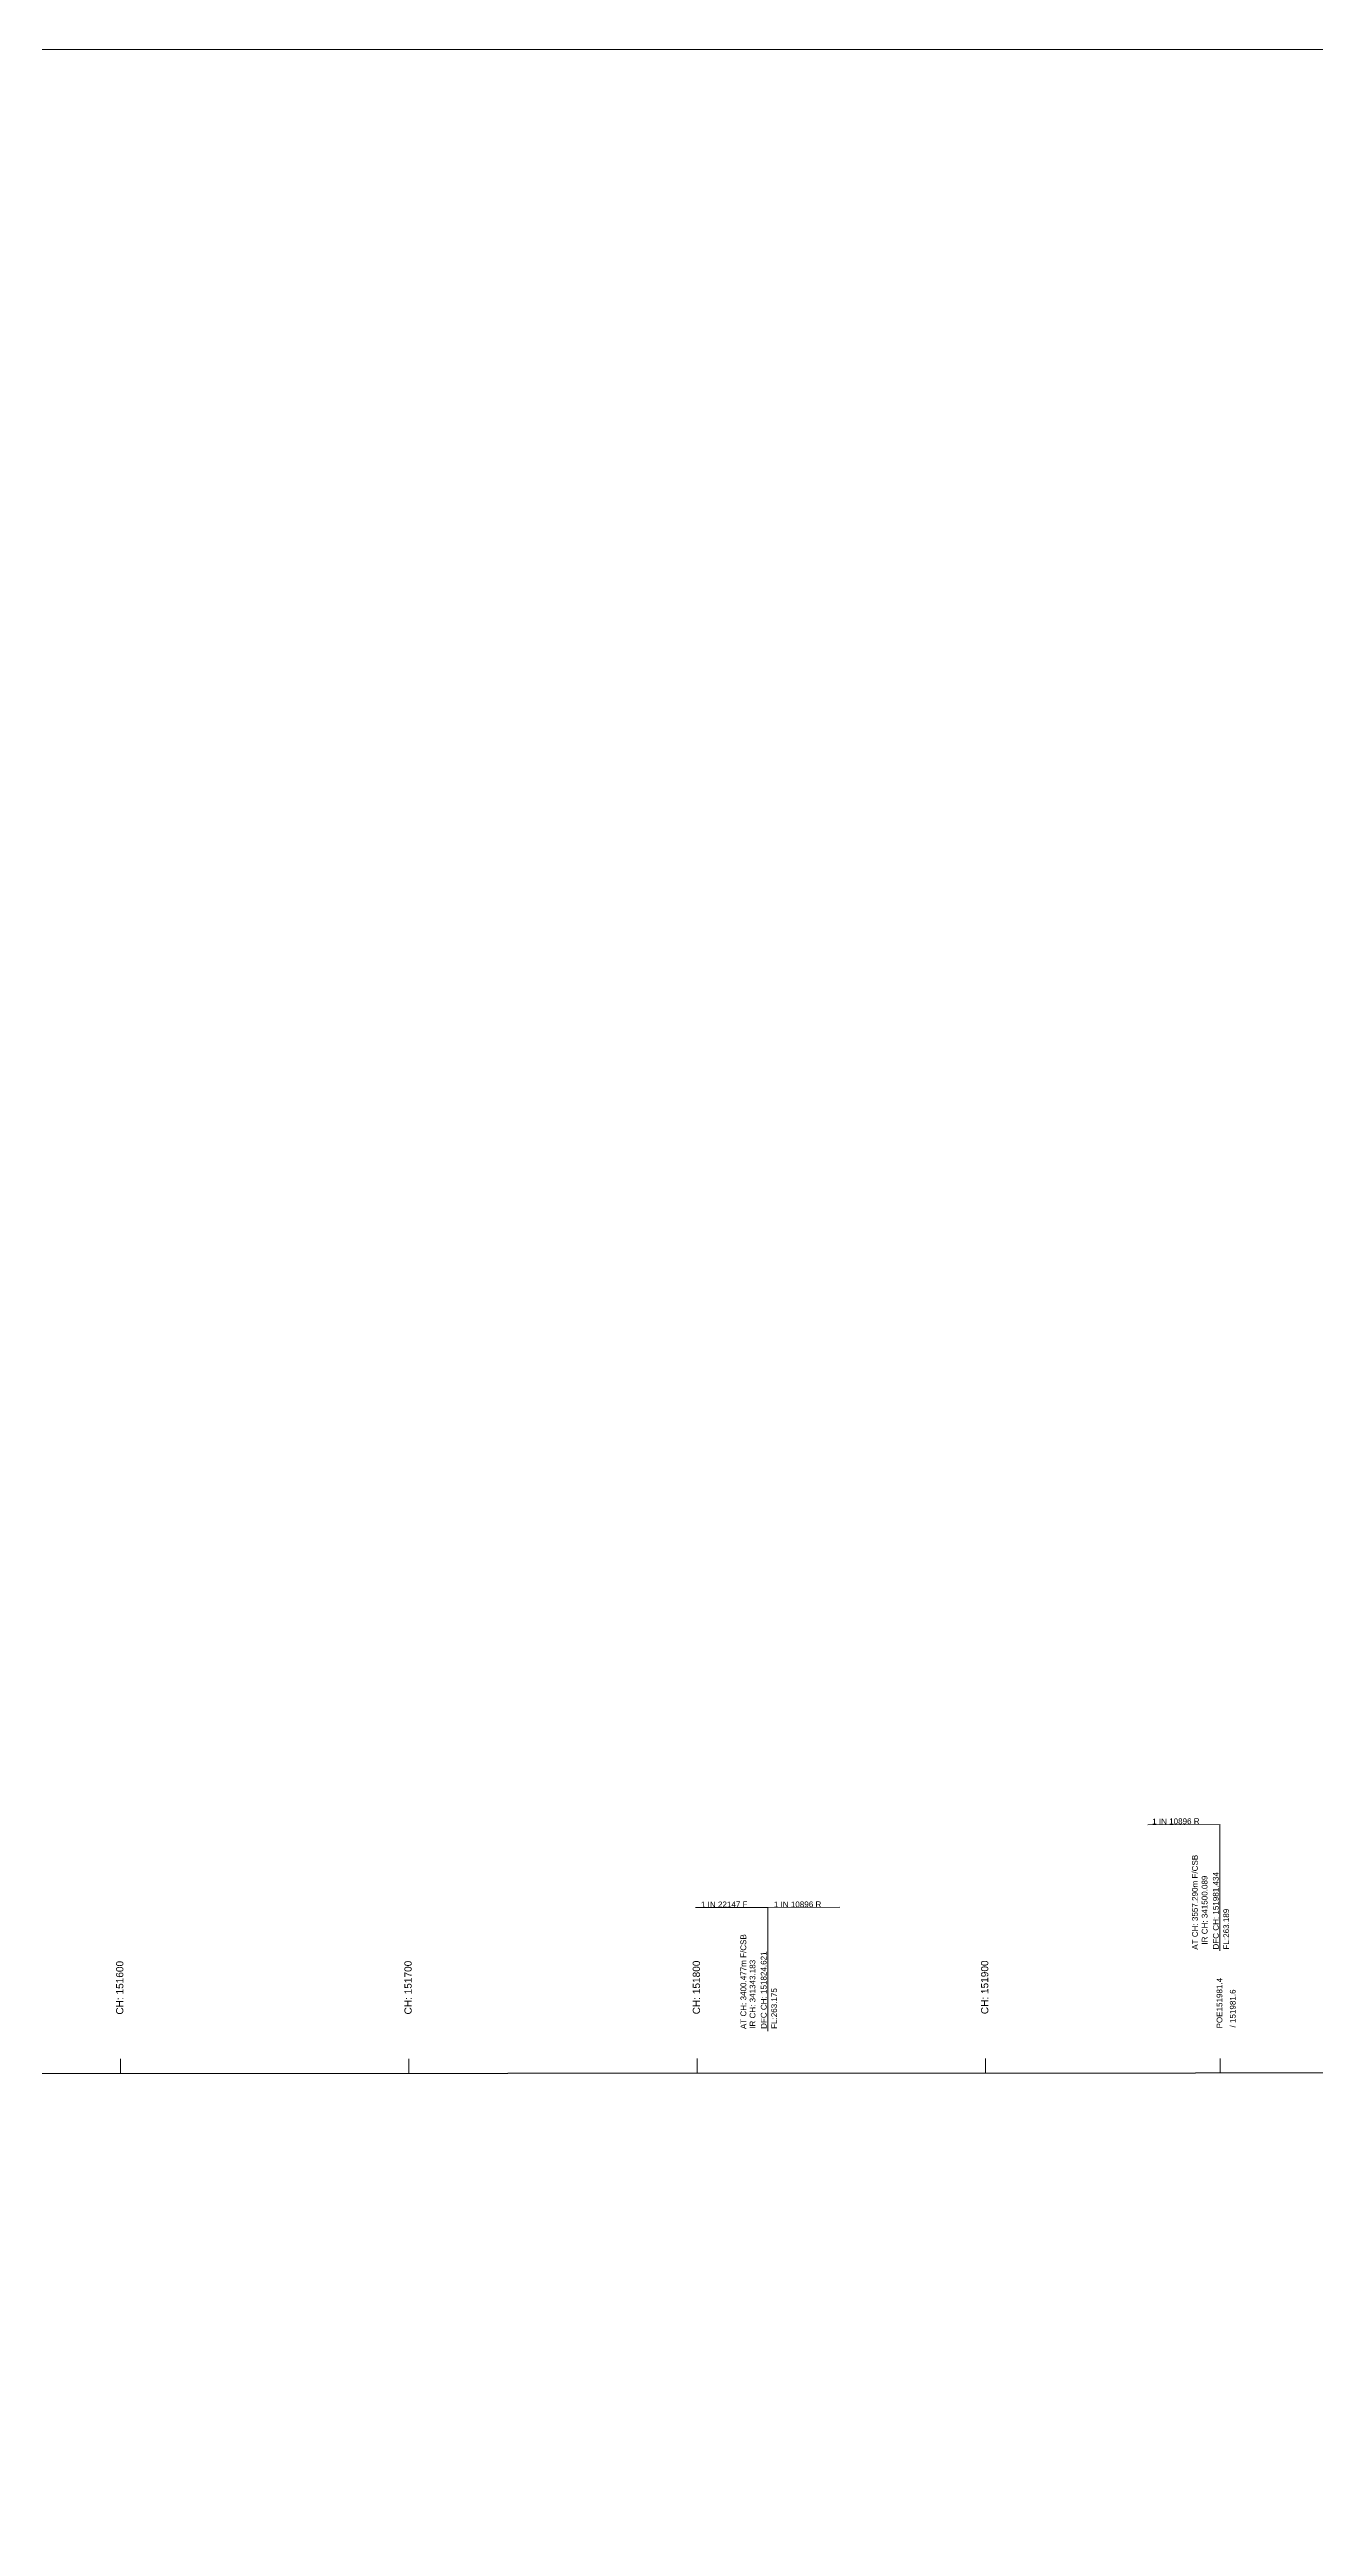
# Model space of a CAD drawing. Header units: metres. Extents: x 592467 to 614288, y 3398001 to 3402649.
# Drawn here: x 597627 to 598066, y 3398556 to 3399415 of the extents above; entities that cross this region are included whole.
import ezdxf

# ---------------------------------------------------------------- set-up
doc = ezdxf.new("R2010")
doc.units = ezdxf.units.M
doc.header["$MEASUREMENT"] = 0
doc.layers.get('0').update_dxf_attribs({"lineweight": 0})
for name, color, linetype, lineweight in [('Bounary Dim', 10, 'Continuous', 13), ('Cardinal_Leader', 10, 'Continuous', 0), ('Proposed Chainage', 10, 'Continuous', 0), ('PROPOSED GRADES IN PLAN', 10, 'Continuous', 0), ('Proposed TPTC Chainages', 10, 'Continuous', 0)]:
    doc.layers.add(name, color=color, linetype=linetype, lineweight=lineweight)
doc.styles.add('ARIAL', font='arial.ttf')
doc.styles.add('Style-Arial', font='arial.ttf')

msp = doc.modelspace()

# ---------------------------------------------------------------- linework, layer by layer
at = {"color": 5, "lineweight": 13}
msp.add_lwpolyline([(592466.8927, 3399415.1692), (599436.682, 3399415.1692), (599436.682, 3398000.6475), (592466.8927, 3398000.6475)], close=True, dxfattribs=at)
at = {"layer": 'Bounary Dim', "lineweight": 30, "flags": 128}
msp.add_lwpolyline([(596593.3051, 3398712.8805), (598740.0687, 3398714.0135)], dxfattribs=at)
at = {"layer": 'Cardinal_Leader', "linetype": 'Continuous', "lineweight": 0, "flags": 128}
msp.add_lwpolyline([(598033.1423, 3398713.6404), (598033.1397, 3398718.6404)], dxfattribs=at)
at = {"layer": 'Proposed Chainage', "linetype": 'Continuous', "lineweight": 0, "flags": 128}
for points in [[(597651.7054, 3398718.4391), (597651.708, 3398713.4391)], [(597751.7053, 3398718.4919), (597751.708, 3398713.4919)], [(597851.7053, 3398718.5447), (597851.708, 3398713.5447)], [(597951.7053, 3398718.5974), (597951.708, 3398713.5974)]]:
    msp.add_lwpolyline(points, dxfattribs=at)
at = {"layer": 'PROPOSED GRADES IN PLAN', "linetype": 'Continuous', "lineweight": 0}
for p, q in [((598033.0269, 3398755.9165), (598033.0038, 3398799.7385)), ((597876.2284, 3398728.016), (597876.2057, 3398770.9496))]:
    msp.add_line(p, q, dxfattribs=at)
at = {"layer": 'PROPOSED GRADES IN PLAN', "linetype": 'Continuous', "lineweight": 0, "flags": 128}
for points in [[(598008.0972, 3398799.6317), (598033.097, 3398799.7389)], [(597851.2058, 3398770.9839), (597876.2057, 3398770.9496), (597901.2055, 3398771.0569)]]:
    msp.add_lwpolyline(points, dxfattribs=at)

# ---------------------------------------------------------------- texts
at = {"layer": 'Proposed Chainage', "color": 1, "lineweight": 0, "char_height": 2.5, "attachment_point": 4, "rotation": 90.0302409, "line_spacing_factor": 0.6, "style": 'Style-Arial'}
for s, insert in [('CH: 151600', (597651.483, 3398733.7963)), ('CH: 151700', (597751.483, 3398733.8491)), ('CH: 151800', (597851.4829, 3398733.9019)), ('CH: 151900', (597951.4829, 3398733.9547))]:
    msp.add_mtext(s, dxfattribs=dict(at, insert=insert))
at = {"layer": 'PROPOSED GRADES IN PLAN', "lineweight": 13, "char_height": 2, "line_spacing_factor": 0.84, "style": 'Style-Arial'}
for s, insert, attachment_point, rotation in [('1 IN 10896 R', (598026.0028, 3398799.8545), 9, 0.4145466), ('1 IN 22147 F', (597869.2047, 3398771.0656), 9, 0.4145466), ('1 IN 10896 R', (597878.3429, 3398770.9588), 7, 0.2458336)]:
    msp.add_mtext(s, dxfattribs=dict(at, insert=insert, attachment_point=attachment_point, rotation=rotation))
at = {"layer": 'PROPOSED GRADES IN PLAN', "color": 7, "lineweight": 0, "char_height": 2, "attachment_point": 4, "rotation": 90.0631636, "line_spacing_factor": 1.08, "style": 'Style-Arial'}
for s, insert in [('AT CH: 3557.290m F/CSB', (598024.4183, 3398756.3043)), ('IR CH: 341500.089', (598027.7674, 3398758.0829)), ('AT CH: 3400.477m F/CSB', (597867.7969, 3398728.7834)), ('IR CH: 341343.183', (597870.9696, 3398728.892))]:
    msp.add_mtext(s, dxfattribs=dict(at, insert=insert))
at = {"layer": 'PROPOSED GRADES IN PLAN', "lineweight": 0, "char_height": 2, "attachment_point": 4, "rotation": 90.0302409, "line_spacing_factor": 1.08, "style": 'Style-Arial'}
for s, insert in [('DFC CH: 151981.434\\PFL:263.189', (598033.4434, 3398756.3766)), ('DFC CH: 151824.621\\PFL:263.175', (597876.6446, 3398728.8496))]:
    msp.add_mtext(s, dxfattribs=dict(at, insert=insert))
at = {"layer": 'Proposed TPTC Chainages', "lineweight": 13, "char_height": 2, "attachment_point": 4, "rotation": 90.0302409, "line_spacing_factor": 0.6, "style": 'ARIAL'}
for s, insert in [('POE151981.4', (598032.9199, 3398728.9976)), ('/ 151981.6', (598037.5255, 3398729.3293))]:
    msp.add_mtext(s, dxfattribs=dict(at, insert=insert))

doc.saveas('drawing.dxf')
